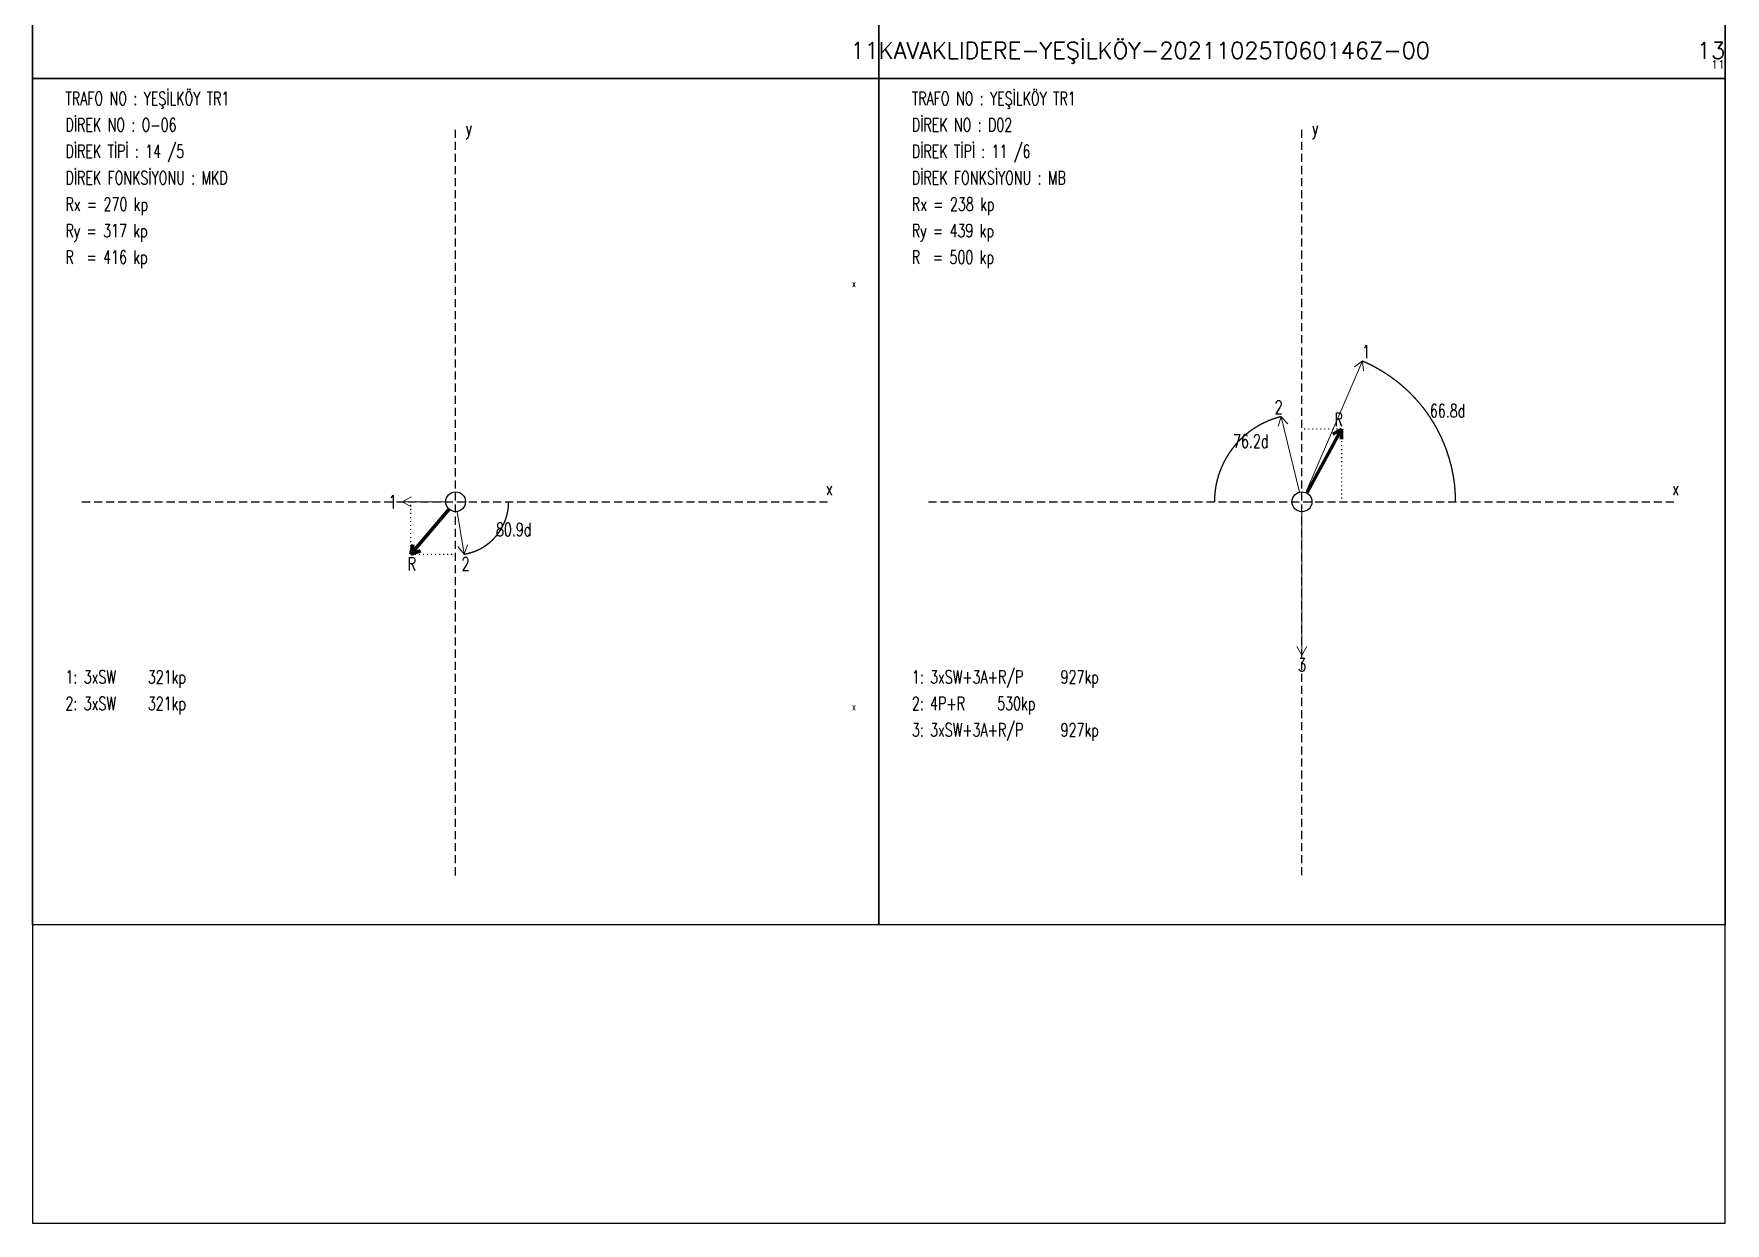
# Model space of a CAD drawing. Header units: millimetres. Extents: x 140 to 2450, y -142 to 155.
# Drawn here: x 2240 to 2449.8, y -142.5 to 5.1 of the extents above; entities that cross this region are included whole.
import ezdxf
from ezdxf.enums import TextEntityAlignment as Align

# ---------------------------------------------------------------- set-up
doc = ezdxf.new("R2010")
doc.units = ezdxf.units.MM
doc.linetypes.add('ACAD_ISO07W100', pattern=[0.2, 0, -0.2])
doc.linetypes.add('DASHDOT', pattern=[0.75, 0.5, -0.25])
doc.styles.get("Standard").update_dxf_attribs({"font": 'RomanS'})

# ---------------------------------------------------------------- blocks, each defined once
blk = doc.blocks.new('SFSF')
at = {"linetype": 'DASHDOT', "ltscale": 2}
for p, q in [((2362.03, 376.09), (2362.03, 468.78)), ((2315.68, 422.43), (2408.38, 422.43))]:
    blk.add_line(p, q, dxfattribs=at)
at = {"lineweight": 15}
for p, q in [((2362.51, 423.57), (2369.52, 439.92)), ((2369.52, 439.92), (2368.53, 439.18)), ((2369.52, 439.92), (2369.66, 438.69)), ((2359.43, 432.98), (2359.09, 431.8)), ((2361.73, 423.63), (2359.43, 432.98)), ((2359.43, 432.98), (2360.28, 432.1)), ((2362.03, 421.2), (2362.03, 403.42)), ((2362.03, 403.42), (2361.41, 404.48)), ((2362.03, 403.42), (2362.64, 404.48))]:
    blk.add_line(p, q, dxfattribs=at)
at = {"linetype": 'ACAD_ISO07W100', "ltscale": 2}
for q in [(2362.03, 431.45), (2366.92, 422.43)]:
    blk.add_line((2366.92, 431.45), q, dxfattribs=at)
at = {"lineweight": 70}
for p, q in [((2362.62, 423.52), (2366.92, 431.45)), ((2366.92, 431.45), (2365.87, 430.81)), ((2366.92, 431.45), (2366.95, 430.22))]:
    blk.add_line(p, q, dxfattribs=at)
at = {"flags": 128}
blk.add_lwpolyline([(2309.53, 369.93), (2309.53, 474.93), (2414.53, 474.93), (2414.53, 369.93), (2309.53, 369.93)], close=True, dxfattribs=at)
at = {"color": 1, "flags": 128}
for points in [[(2369.52, 439.92), (2369.52, 439.92), (2369.55, 439.9), (2369.58, 439.89), (2369.61, 439.88), (2369.64, 439.86), (2369.67, 439.85), (2369.7, 439.84), (2369.73, 439.82), (2369.76, 439.81), (2369.79, 439.8), (2369.82, 439.78), (2369.85, 439.77), (2369.88, 439.75), (2369.91, 439.74), (2369.94, 439.73), (2369.97, 439.71), (2370, 439.7), (2370.03, 439.69), (2370.06, 439.67), (2370.09, 439.66), (2370.12, 439.64), (2370.15, 439.63), (2370.18, 439.62), (2370.21, 439.6), (2370.24, 439.59), (2370.27, 439.57), (2370.3, 439.56), (2370.33, 439.54), (2370.36, 439.53), (2370.39, 439.51), (2370.42, 439.5), (2370.45, 439.49), (2370.48, 439.47), (2370.51, 439.46), (2370.54, 439.44), (2370.57, 439.43), (2370.6, 439.41), (2370.63, 439.4), (2370.66, 439.38), (2370.69, 439.37), (2370.72, 439.35), (2370.75, 439.34), (2370.78, 439.32), (2370.81, 439.31), (2370.84, 439.29), (2370.86, 439.27), (2370.89, 439.26), (2370.92, 439.24), (2370.95, 439.23), (2370.98, 439.21), (2371.01, 439.2), (2371.04, 439.18), (2371.07, 439.17), (2371.1, 439.15), (2371.13, 439.13), (2371.16, 439.12), (2371.19, 439.1), (2371.22, 439.09), (2371.24, 439.07), (2371.27, 439.05), (2371.3, 439.04), (2371.33, 439.02), (2371.36, 439), (2371.39, 438.99), (2371.42, 438.97), (2371.45, 438.96), (2371.48, 438.94), (2371.5, 438.92), (2371.53, 438.91), (2371.56, 438.89), (2371.59, 438.87), (2371.62, 438.86), (2371.65, 438.84), (2371.68, 438.82), (2371.71, 438.81), (2371.73, 438.79), (2371.76, 438.77), (2371.79, 438.75), (2371.82, 438.74), (2371.85, 438.72), (2371.88, 438.7), (2371.9, 438.69), (2371.93, 438.67), (2371.96, 438.65), (2371.99, 438.63), (2372.02, 438.62), (2372.05, 438.6), (2372.07, 438.58), (2372.1, 438.56), (2372.13, 438.55), (2372.16, 438.53), (2372.19, 438.51), (2372.21, 438.49), (2372.24, 438.48), (2372.27, 438.46), (2372.3, 438.44), (2372.33, 438.42), (2372.35, 438.4), (2372.38, 438.39), (2372.41, 438.37), (2372.44, 438.35), (2372.47, 438.33), (2372.49, 438.31), (2372.52, 438.3), (2372.55, 438.28), (2372.58, 438.26), (2372.6, 438.24), (2372.63, 438.22), (2372.66, 438.2), (2372.69, 438.18), (2372.71, 438.17), (2372.74, 438.15), (2372.77, 438.13), (2372.8, 438.11), (2372.82, 438.09), (2372.85, 438.07), (2372.88, 438.05), (2372.91, 438.03), (2372.93, 438.02), (2372.96, 438), (2372.99, 437.98), (2373.01, 437.96), (2373.04, 437.94), (2373.07, 437.92), (2373.1, 437.9), (2373.12, 437.88), (2373.15, 437.86), (2373.18, 437.84), (2373.2, 437.82), (2373.23, 437.8), (2373.26, 437.78), (2373.28, 437.76), (2373.31, 437.74), (2373.34, 437.72), (2373.36, 437.7), (2373.39, 437.68), (2373.42, 437.66), (2373.44, 437.65), (2373.47, 437.63), (2373.5, 437.61), (2373.52, 437.59), (2373.55, 437.56), (2373.58, 437.54), (2373.6, 437.52), (2373.63, 437.5), (2373.65, 437.48), (2373.68, 437.46), (2373.71, 437.44), (2373.73, 437.42), (2373.76, 437.4), (2373.79, 437.38), (2373.81, 437.36), (2373.84, 437.34), (2373.86, 437.32), (2373.89, 437.3), (2373.92, 437.28), (2373.94, 437.26), (2373.97, 437.24), (2373.99, 437.22), (2374.02, 437.2), (2374.04, 437.17), (2374.07, 437.15), (2374.1, 437.13), (2374.12, 437.11), (2374.15, 437.09), (2374.17, 437.07), (2374.2, 437.05), (2374.22, 437.03), (2374.25, 437.01), (2374.27, 436.98), (2374.3, 436.96), (2374.33, 436.94), (2374.35, 436.92), (2374.38, 436.9), (2374.4, 436.88), (2374.43, 436.86), (2374.45, 436.83), (2374.48, 436.81), (2374.5, 436.79), (2374.53, 436.77), (2374.55, 436.75), (2374.58, 436.72), (2374.6, 436.7), (2374.63, 436.68), (2374.65, 436.66), (2374.68, 436.64), (2374.7, 436.61), (2374.73, 436.59), (2374.75, 436.57), (2374.77, 436.55), (2374.8, 436.53), (2374.82, 436.5), (2374.85, 436.48), (2374.87, 436.46), (2374.9, 436.44), (2374.92, 436.41), (2374.95, 436.39), (2374.97, 436.37), (2375, 436.35), (2375.02, 436.32), (2375.04, 436.3), (2375.07, 436.28), (2375.09, 436.26), (2375.12, 436.23), (2375.14, 436.21), (2375.16, 436.19), (2375.19, 436.16), (2375.21, 436.14), (2375.24, 436.12), (2375.26, 436.09), (2375.28, 436.07), (2375.31, 436.05), (2375.33, 436.03), (2375.35, 436), (2375.38, 435.98), (2375.4, 435.96), (2375.43, 435.93), (2375.45, 435.91), (2375.47, 435.89), (2375.5, 435.86), (2375.52, 435.84), (2375.54, 435.81), (2375.57, 435.79), (2375.59, 435.77), (2375.61, 435.74), (2375.64, 435.72), (2375.66, 435.7), (2375.68, 435.67), (2375.71, 435.65), (2375.73, 435.62), (2375.75, 435.6), (2375.77, 435.58), (2375.8, 435.55), (2375.82, 435.53), (2375.84, 435.5), (2375.87, 435.48), (2375.89, 435.46), (2375.91, 435.43), (2375.93, 435.41), (2375.96, 435.38), (2375.98, 435.36), (2376, 435.33), (2376.02, 435.31), (2376.05, 435.29), (2376.07, 435.26), (2376.09, 435.24), (2376.11, 435.21), (2376.14, 435.19), (2376.16, 435.16), (2376.18, 435.14), (2376.2, 435.11), (2376.22, 435.09), (2376.25, 435.06), (2376.27, 435.04), (2376.29, 435.01), (2376.31, 434.99), (2376.33, 434.96), (2376.36, 434.94), (2376.38, 434.91), (2376.4, 434.89), (2376.42, 434.86), (2376.44, 434.84), (2376.46, 434.81), (2376.49, 434.79), (2376.51, 434.76), (2376.53, 434.74), (2376.55, 434.71), (2376.57, 434.69), (2376.59, 434.66), (2376.62, 434.64), (2376.64, 434.61), (2376.66, 434.59), (2376.68, 434.56), (2376.7, 434.53), (2376.72, 434.51), (2376.74, 434.48), (2376.76, 434.46), (2376.78, 434.43), (2376.8, 434.41), (2376.83, 434.38), (2376.85, 434.35), (2376.87, 434.33), (2376.89, 434.3), (2376.91, 434.28), (2376.93, 434.25), (2376.95, 434.22), (2376.97, 434.2), (2376.99, 434.17), (2377.01, 434.15), (2377.03, 434.12), (2377.05, 434.09), (2377.07, 434.07), (2377.09, 434.04), (2377.11, 434.02), (2377.13, 433.99), (2377.15, 433.96), (2377.17, 433.94), (2377.19, 433.91), (2377.21, 433.88), (2377.23, 433.86), (2377.25, 433.83), (2377.27, 433.8), (2377.29, 433.78), (2377.31, 433.75), (2377.33, 433.72), (2377.35, 433.7), (2377.37, 433.67), (2377.39, 433.64), (2377.41, 433.62), (2377.43, 433.59), (2377.45, 433.56), (2377.47, 433.54), (2377.49, 433.51), (2377.51, 433.48), (2377.53, 433.45), (2377.55, 433.43), (2377.57, 433.4), (2377.58, 433.37), (2377.6, 433.35), (2377.62, 433.32), (2377.64, 433.29), (2377.66, 433.26), (2377.68, 433.24), (2377.7, 433.21), (2377.72, 433.18), (2377.74, 433.16), (2377.75, 433.13), (2377.77, 433.1), (2377.79, 433.07), (2377.81, 433.05), (2377.83, 433.02), (2377.85, 432.99), (2377.87, 432.96), (2377.88, 432.93), (2377.9, 432.91), (2377.92, 432.88), (2377.94, 432.85), (2377.96, 432.82), (2377.98, 432.8), (2377.99, 432.77), (2378.01, 432.74), (2378.03, 432.71), (2378.05, 432.68), (2378.07, 432.66), (2378.08, 432.63), (2378.1, 432.6), (2378.12, 432.57), (2378.14, 432.54), (2378.15, 432.52), (2378.17, 432.49), (2378.19, 432.46), (2378.21, 432.43), (2378.22, 432.4), (2378.24, 432.38), (2378.26, 432.35), (2378.28, 432.32), (2378.29, 432.29), (2378.31, 432.26), (2378.33, 432.23), (2378.34, 432.2), (2378.36, 432.18), (2378.38, 432.15), (2378.4, 432.12), (2378.41, 432.09), (2378.43, 432.06), (2378.45, 432.03), (2378.46, 432), (2378.48, 431.98), (2378.5, 431.95), (2378.51, 431.92), (2378.53, 431.89), (2378.55, 431.86), (2378.56, 431.83), (2378.58, 431.8), (2378.59, 431.77), (2378.61, 431.75), (2378.63, 431.72), (2378.64, 431.69), (2378.66, 431.66), (2378.68, 431.63), (2378.69, 431.6), (2378.71, 431.57), (2378.72, 431.54), (2378.74, 431.51), (2378.75, 431.48), (2378.77, 431.45), (2378.79, 431.43), (2378.8, 431.4), (2378.82, 431.37), (2378.83, 431.34), (2378.85, 431.31), (2378.86, 431.28), (2378.88, 431.25), (2378.89, 431.22), (2378.91, 431.19), (2378.93, 431.16), (2378.94, 431.13), (2378.96, 431.1), (2378.97, 431.07), (2378.99, 431.04), (2379, 431.01), (2379.02, 430.98), (2379.03, 430.95), (2379.05, 430.92), (2379.06, 430.89), (2379.08, 430.86), (2379.09, 430.84), (2379.1, 430.81), (2379.12, 430.78), (2379.13, 430.75), (2379.15, 430.72), (2379.16, 430.69), (2379.18, 430.66), (2379.19, 430.63), (2379.21, 430.6), (2379.22, 430.57), (2379.23, 430.54), (2379.25, 430.51), (2379.26, 430.48), (2379.28, 430.45), (2379.29, 430.42), (2379.3, 430.39), (2379.32, 430.36), (2379.33, 430.33), (2379.35, 430.3), (2379.36, 430.26), (2379.37, 430.23), (2379.39, 430.2), (2379.4, 430.17), (2379.41, 430.14), (2379.43, 430.11), (2379.44, 430.08), (2379.45, 430.05), (2379.47, 430.02), (2379.48, 429.99), (2379.49, 429.96), (2379.51, 429.93), (2379.52, 429.9), (2379.53, 429.87), (2379.55, 429.84), (2379.56, 429.81), (2379.57, 429.78), (2379.58, 429.75), (2379.6, 429.72), (2379.61, 429.69), (2379.62, 429.66), (2379.63, 429.62), (2379.65, 429.59), (2379.66, 429.56), (2379.67, 429.53), (2379.68, 429.5), (2379.7, 429.47), (2379.71, 429.44), (2379.72, 429.41), (2379.73, 429.38), (2379.75, 429.35), (2379.76, 429.32), (2379.77, 429.29), (2379.78, 429.25), (2379.79, 429.22), (2379.8, 429.19), (2379.82, 429.16), (2379.83, 429.13), (2379.84, 429.1), (2379.85, 429.07), (2379.86, 429.04), (2379.87, 429.01), (2379.89, 428.97), (2379.9, 428.94), (2379.91, 428.91), (2379.92, 428.88), (2379.93, 428.85), (2379.94, 428.82), (2379.95, 428.79), (2379.96, 428.76), (2379.98, 428.72), (2379.99, 428.69), (2380, 428.66), (2380.01, 428.63), (2380.02, 428.6), (2380.03, 428.57), (2380.04, 428.54), (2380.05, 428.5), (2380.06, 428.47), (2380.07, 428.44), (2380.08, 428.41), (2380.09, 428.38), (2380.1, 428.35), (2380.11, 428.32), (2380.12, 428.28), (2380.13, 428.25), (2380.14, 428.22), (2380.15, 428.19), (2380.16, 428.16), (2380.17, 428.13), (2380.18, 428.09), (2380.19, 428.06), (2380.2, 428.03), (2380.21, 428), (2380.22, 427.97), (2380.23, 427.94), (2380.24, 427.9), (2380.25, 427.87), (2380.26, 427.84), (2380.27, 427.81), (2380.28, 427.78), (2380.29, 427.74), (2380.3, 427.71), (2380.31, 427.68), (2380.32, 427.65), (2380.33, 427.62), (2380.34, 427.59), (2380.34, 427.55), (2380.35, 427.52), (2380.36, 427.49), (2380.37, 427.46), (2380.38, 427.43), (2380.39, 427.39), (2380.4, 427.36), (2380.41, 427.33), (2380.41, 427.3), (2380.42, 427.27), (2380.43, 427.23), (2380.44, 427.2), (2380.45, 427.17), (2380.46, 427.14), (2380.46, 427.1), (2380.47, 427.07), (2380.48, 427.04), (2380.49, 427.01), (2380.5, 426.98), (2380.5, 426.94), (2380.51, 426.91), (2380.52, 426.88), (2380.53, 426.85), (2380.53, 426.81), (2380.54, 426.78), (2380.55, 426.75), (2380.56, 426.72), (2380.56, 426.69), (2380.57, 426.65), (2380.58, 426.62), (2380.59, 426.59), (2380.59, 426.56), (2380.6, 426.52), (2380.61, 426.49), (2380.62, 426.46), (2380.62, 426.43), (2380.63, 426.39), (2380.64, 426.36), (2380.64, 426.33), (2380.65, 426.3), (2380.66, 426.26), (2380.66, 426.23), (2380.67, 426.2), (2380.68, 426.17), (2380.68, 426.13), (2380.69, 426.1), (2380.7, 426.07), (2380.7, 426.04), (2380.71, 426), (2380.71, 425.97), (2380.72, 425.94), (2380.73, 425.91), (2380.73, 425.87), (2380.74, 425.84), (2380.74, 425.81), (2380.75, 425.77), (2380.76, 425.74), (2380.76, 425.71), (2380.77, 425.68), (2380.77, 425.64), (2380.78, 425.61), (2380.78, 425.58), (2380.79, 425.55), (2380.8, 425.51), (2380.8, 425.48), (2380.81, 425.45), (2380.81, 425.41), (2380.82, 425.38), (2380.82, 425.35), (2380.83, 425.32), (2380.83, 425.28), (2380.84, 425.25), (2380.84, 425.22), (2380.85, 425.18), (2380.85, 425.15), (2380.86, 425.12), (2380.86, 425.09), (2380.86, 425.05), (2380.87, 425.02), (2380.87, 424.99), (2380.88, 424.95), (2380.88, 424.92), (2380.89, 424.89), (2380.89, 424.86), (2380.9, 424.82), (2380.9, 424.79), (2380.9, 424.76), (2380.91, 424.72), (2380.91, 424.69), (2380.92, 424.66), (2380.92, 424.63), (2380.92, 424.59), (2380.93, 424.56), (2380.93, 424.53), (2380.93, 424.49), (2380.94, 424.46), (2380.94, 424.43), (2380.94, 424.39), (2380.95, 424.36), (2380.95, 424.33), (2380.95, 424.3), (2380.96, 424.26), (2380.96, 424.23), (2380.96, 424.2), (2380.97, 424.16), (2380.97, 424.13), (2380.97, 424.1), (2380.98, 424.06), (2380.98, 424.03), (2380.98, 424), (2380.98, 423.96), (2380.99, 423.93), (2380.99, 423.9), (2380.99, 423.87), (2380.99, 423.83), (2381, 423.8), (2381, 423.77), (2381, 423.73), (2381, 423.7), (2381.01, 423.67), (2381.01, 423.63), (2381.01, 423.6), (2381.01, 423.57), (2381.01, 423.53), (2381.02, 423.5), (2381.02, 423.47), (2381.02, 423.43), (2381.02, 423.4), (2381.02, 423.37), (2381.02, 423.34), (2381.03, 423.3), (2381.03, 423.27), (2381.03, 423.24), (2381.03, 423.2), (2381.03, 423.17), (2381.03, 423.14), (2381.03, 423.1), (2381.04, 423.07), (2381.04, 423.04), (2381.04, 423), (2381.04, 422.97), (2381.04, 422.94), (2381.04, 422.9), (2381.04, 422.87), (2381.04, 422.84), (2381.04, 422.8), (2381.04, 422.77), (2381.04, 422.74), (2381.04, 422.71), (2381.04, 422.67), (2381.04, 422.64), (2381.05, 422.61), (2381.05, 422.57), (2381.05, 422.54), (2381.05, 422.51), (2381.05, 422.47), (2381.05, 422.44), (2381.05, 422.43)], [(2359.43, 432.98), (2359.43, 432.98), (2359.41, 432.98), (2359.39, 432.97), (2359.37, 432.97), (2359.36, 432.96), (2359.34, 432.96), (2359.32, 432.96), (2359.3, 432.95), (2359.28, 432.95), (2359.26, 432.94), (2359.25, 432.94), (2359.23, 432.93), (2359.21, 432.93), (2359.19, 432.92), (2359.17, 432.92), (2359.15, 432.91), (2359.14, 432.91), (2359.12, 432.9), (2359.1, 432.9), (2359.08, 432.89), (2359.06, 432.89), (2359.05, 432.88), (2359.03, 432.88), (2359.01, 432.87), (2358.99, 432.87), (2358.97, 432.86), (2358.95, 432.85), (2358.94, 432.85), (2358.92, 432.84), (2358.9, 432.84), (2358.88, 432.83), (2358.86, 432.83), (2358.85, 432.82), (2358.83, 432.82), (2358.81, 432.81), (2358.79, 432.8), (2358.77, 432.8), (2358.75, 432.79), (2358.74, 432.79), (2358.72, 432.78), (2358.7, 432.78), (2358.68, 432.77), (2358.66, 432.76), (2358.65, 432.76), (2358.63, 432.75), (2358.61, 432.75), (2358.59, 432.74), (2358.57, 432.73), (2358.56, 432.73), (2358.54, 432.72), (2358.52, 432.72), (2358.5, 432.71), (2358.48, 432.7), (2358.47, 432.7), (2358.45, 432.69), (2358.43, 432.69), (2358.41, 432.68), (2358.4, 432.67), (2358.38, 432.67), (2358.36, 432.66), (2358.34, 432.65), (2358.32, 432.65), (2358.31, 432.64), (2358.29, 432.63), (2358.27, 432.63), (2358.25, 432.62), (2358.23, 432.61), (2358.22, 432.61), (2358.2, 432.6), (2358.18, 432.59), (2358.16, 432.59), (2358.15, 432.58), (2358.13, 432.57), (2358.11, 432.57), (2358.09, 432.56), (2358.08, 432.55), (2358.06, 432.55), (2358.04, 432.54), (2358.02, 432.53), (2358, 432.53), (2357.99, 432.52), (2357.97, 432.51), (2357.95, 432.5), (2357.93, 432.5), (2357.92, 432.49), (2357.9, 432.48), (2357.88, 432.48), (2357.86, 432.47), (2357.85, 432.46), (2357.83, 432.45), (2357.81, 432.45), (2357.79, 432.44), (2357.78, 432.43), (2357.76, 432.42), (2357.74, 432.42), (2357.72, 432.41), (2357.71, 432.4), (2357.69, 432.39), (2357.67, 432.39), (2357.66, 432.38), (2357.64, 432.37), (2357.62, 432.36), (2357.6, 432.36), (2357.59, 432.35), (2357.57, 432.34), (2357.55, 432.33), (2357.53, 432.33), (2357.52, 432.32), (2357.5, 432.31), (2357.48, 432.3), (2357.47, 432.29), (2357.45, 432.29), (2357.43, 432.28), (2357.41, 432.27), (2357.4, 432.26), (2357.38, 432.25), (2357.36, 432.25), (2357.34, 432.24), (2357.33, 432.23), (2357.31, 432.22), (2357.29, 432.21), (2357.28, 432.2), (2357.26, 432.2), (2357.24, 432.19), (2357.23, 432.18), (2357.21, 432.17), (2357.19, 432.16), (2357.17, 432.15), (2357.16, 432.15), (2357.14, 432.14), (2357.12, 432.13), (2357.11, 432.12), (2357.09, 432.11), (2357.07, 432.1), (2357.06, 432.09), (2357.04, 432.08), (2357.02, 432.08), (2357.01, 432.07), (2356.99, 432.06), (2356.97, 432.05), (2356.96, 432.04), (2356.94, 432.03), (2356.92, 432.02), (2356.91, 432.01), (2356.89, 432.01), (2356.87, 432), (2356.86, 431.99), (2356.84, 431.98), (2356.82, 431.97), (2356.81, 431.96), (2356.79, 431.95), (2356.77, 431.94), (2356.76, 431.93), (2356.74, 431.92), (2356.72, 431.91), (2356.71, 431.9), (2356.69, 431.9), (2356.67, 431.89), (2356.66, 431.88), (2356.64, 431.87), (2356.62, 431.86), (2356.61, 431.85), (2356.59, 431.84), (2356.57, 431.83), (2356.56, 431.82), (2356.54, 431.81), (2356.52, 431.8), (2356.51, 431.79), (2356.49, 431.78), (2356.48, 431.77), (2356.46, 431.76), (2356.44, 431.75), (2356.43, 431.74), (2356.41, 431.73), (2356.39, 431.72), (2356.38, 431.71), (2356.36, 431.7), (2356.35, 431.69), (2356.33, 431.68), (2356.31, 431.67), (2356.3, 431.66), (2356.28, 431.65), (2356.27, 431.64), (2356.25, 431.63), (2356.23, 431.62), (2356.22, 431.61), (2356.2, 431.6), (2356.19, 431.59), (2356.17, 431.58), (2356.15, 431.57), (2356.14, 431.56), (2356.12, 431.55), (2356.11, 431.54), (2356.09, 431.53), (2356.07, 431.52), (2356.06, 431.51), (2356.04, 431.5), (2356.03, 431.49), (2356.01, 431.48), (2355.99, 431.47), (2355.98, 431.46), (2355.96, 431.45), (2355.95, 431.44), (2355.93, 431.43), (2355.92, 431.42), (2355.9, 431.4), (2355.88, 431.39), (2355.87, 431.38), (2355.85, 431.37), (2355.84, 431.36), (2355.82, 431.35), (2355.81, 431.34), (2355.79, 431.33), (2355.78, 431.32), (2355.76, 431.31), (2355.74, 431.3), (2355.73, 431.29), (2355.71, 431.27), (2355.7, 431.26), (2355.68, 431.25), (2355.67, 431.24), (2355.65, 431.23), (2355.64, 431.22), (2355.62, 431.21), (2355.61, 431.2), (2355.59, 431.19), (2355.58, 431.17), (2355.56, 431.16), (2355.55, 431.15), (2355.53, 431.14), (2355.52, 431.13), (2355.5, 431.12), (2355.48, 431.11), (2355.47, 431.09), (2355.45, 431.08), (2355.44, 431.07), (2355.42, 431.06), (2355.41, 431.05), (2355.39, 431.04), (2355.38, 431.03), (2355.36, 431.01), (2355.35, 431), (2355.33, 430.99), (2355.32, 430.98), (2355.3, 430.97), (2355.29, 430.96), (2355.27, 430.94), (2355.26, 430.93), (2355.25, 430.92), (2355.23, 430.91), (2355.22, 430.9), (2355.2, 430.88), (2355.19, 430.87), (2355.17, 430.86), (2355.16, 430.85), (2355.14, 430.84), (2355.13, 430.82), (2355.11, 430.81), (2355.1, 430.8), (2355.08, 430.79), (2355.07, 430.78), (2355.05, 430.76), (2355.04, 430.75), (2355.03, 430.74), (2355.01, 430.73), (2355, 430.72), (2354.98, 430.7), (2354.97, 430.69), (2354.95, 430.68), (2354.94, 430.67), (2354.92, 430.65), (2354.91, 430.64), (2354.9, 430.63), (2354.88, 430.62), (2354.87, 430.6), (2354.85, 430.59), (2354.84, 430.58), (2354.82, 430.57), (2354.81, 430.55), (2354.8, 430.54), (2354.78, 430.53), (2354.77, 430.52), (2354.75, 430.5), (2354.74, 430.49), (2354.73, 430.48), (2354.71, 430.46), (2354.7, 430.45), (2354.68, 430.44), (2354.67, 430.43), (2354.66, 430.41), (2354.64, 430.4), (2354.63, 430.39), (2354.61, 430.37), (2354.6, 430.36), (2354.59, 430.35), (2354.57, 430.34), (2354.56, 430.32), (2354.55, 430.31), (2354.53, 430.3), (2354.52, 430.28), (2354.5, 430.27), (2354.49, 430.26), (2354.48, 430.24), (2354.46, 430.23), (2354.45, 430.22), (2354.44, 430.2), (2354.42, 430.19), (2354.41, 430.18), (2354.4, 430.16), (2354.38, 430.15), (2354.37, 430.14), (2354.36, 430.12), (2354.34, 430.11), (2354.33, 430.1), (2354.31, 430.08), (2354.3, 430.07), (2354.29, 430.06), (2354.27, 430.04), (2354.26, 430.03), (2354.25, 430.02), (2354.24, 430), (2354.22, 429.99), (2354.21, 429.98), (2354.2, 429.96), (2354.18, 429.95), (2354.17, 429.93), (2354.16, 429.92), (2354.14, 429.91), (2354.13, 429.89), (2354.12, 429.88), (2354.1, 429.87), (2354.09, 429.85), (2354.08, 429.84), (2354.07, 429.82), (2354.05, 429.81), (2354.04, 429.8), (2354.03, 429.78), (2354.01, 429.77), (2354, 429.75), (2353.99, 429.74), (2353.98, 429.73), (2353.96, 429.71), (2353.95, 429.7), (2353.94, 429.68), (2353.93, 429.67), (2353.91, 429.66), (2353.9, 429.64), (2353.89, 429.63), (2353.87, 429.61), (2353.86, 429.6), (2353.85, 429.58), (2353.84, 429.57), (2353.82, 429.56), (2353.81, 429.54), (2353.8, 429.53), (2353.79, 429.51), (2353.78, 429.5), (2353.76, 429.48), (2353.75, 429.47), (2353.74, 429.46), (2353.73, 429.44), (2353.71, 429.43), (2353.7, 429.41), (2353.69, 429.4), (2353.68, 429.38), (2353.67, 429.37), (2353.65, 429.35), (2353.64, 429.34), (2353.63, 429.32), (2353.62, 429.31), (2353.61, 429.29), (2353.59, 429.28), (2353.58, 429.27), (2353.57, 429.25), (2353.56, 429.24), (2353.55, 429.22), (2353.53, 429.21), (2353.52, 429.19), (2353.51, 429.18), (2353.5, 429.16), (2353.49, 429.15), (2353.48, 429.13), (2353.46, 429.12), (2353.45, 429.1), (2353.44, 429.09), (2353.43, 429.07), (2353.42, 429.06), (2353.41, 429.04), (2353.39, 429.03), (2353.38, 429.01), (2353.37, 429), (2353.36, 428.98), (2353.35, 428.97), (2353.34, 428.95), (2353.33, 428.94), (2353.31, 428.92), (2353.3, 428.91), (2353.29, 428.89), (2353.28, 428.88), (2353.27, 428.86), (2353.26, 428.84), (2353.25, 428.83), (2353.24, 428.81), (2353.22, 428.8), (2353.21, 428.78), (2353.2, 428.77), (2353.19, 428.75), (2353.18, 428.74), (2353.17, 428.72), (2353.16, 428.71), (2353.15, 428.69), (2353.14, 428.68), (2353.13, 428.66), (2353.11, 428.64), (2353.1, 428.63), (2353.09, 428.61), (2353.08, 428.6), (2353.07, 428.58), (2353.06, 428.57), (2353.05, 428.55), (2353.04, 428.53), (2353.03, 428.52), (2353.02, 428.5), (2353.01, 428.49), (2353, 428.47), (2352.99, 428.46), (2352.98, 428.44), (2352.97, 428.42), (2352.96, 428.41), (2352.94, 428.39), (2352.93, 428.38), (2352.92, 428.36), (2352.91, 428.35), (2352.9, 428.33), (2352.89, 428.31), (2352.88, 428.3), (2352.87, 428.28), (2352.86, 428.27), (2352.85, 428.25), (2352.84, 428.23), (2352.83, 428.22), (2352.82, 428.2), (2352.81, 428.19), (2352.8, 428.17), (2352.79, 428.15), (2352.78, 428.14), (2352.77, 428.12), (2352.76, 428.1), (2352.75, 428.09), (2352.74, 428.07), (2352.73, 428.06), (2352.72, 428.04), (2352.71, 428.02), (2352.7, 428.01), (2352.69, 427.99), (2352.68, 427.97), (2352.67, 427.96), (2352.66, 427.94), (2352.65, 427.93), (2352.65, 427.91), (2352.64, 427.89), (2352.63, 427.88), (2352.62, 427.86), (2352.61, 427.84), (2352.6, 427.83), (2352.59, 427.81), (2352.58, 427.79), (2352.57, 427.78), (2352.56, 427.76), (2352.55, 427.74), (2352.54, 427.73), (2352.53, 427.71), (2352.52, 427.69), (2352.51, 427.68), (2352.51, 427.66), (2352.5, 427.64), (2352.49, 427.63), (2352.48, 427.61), (2352.47, 427.59), (2352.46, 427.58), (2352.45, 427.56), (2352.44, 427.54), (2352.43, 427.53), (2352.42, 427.51), (2352.42, 427.49), (2352.41, 427.48), (2352.4, 427.46), (2352.39, 427.44), (2352.38, 427.43), (2352.37, 427.41), (2352.36, 427.39), (2352.35, 427.38), (2352.35, 427.36), (2352.34, 427.34), (2352.33, 427.33), (2352.32, 427.31), (2352.31, 427.29), (2352.3, 427.28), (2352.29, 427.26), (2352.29, 427.24), (2352.28, 427.22), (2352.27, 427.21), (2352.26, 427.19), (2352.25, 427.17), (2352.24, 427.16), (2352.24, 427.14), (2352.23, 427.12), (2352.22, 427.1), (2352.21, 427.09), (2352.2, 427.07), (2352.2, 427.05), (2352.19, 427.04), (2352.18, 427.02), (2352.17, 427), (2352.16, 426.98), (2352.16, 426.97), (2352.15, 426.95), (2352.14, 426.93), (2352.13, 426.92), (2352.12, 426.9), (2352.12, 426.88), (2352.11, 426.86), (2352.1, 426.85), (2352.09, 426.83), (2352.09, 426.81), (2352.08, 426.79), (2352.07, 426.78), (2352.06, 426.76), (2352.06, 426.74), (2352.05, 426.72), (2352.04, 426.71), (2352.03, 426.69), (2352.03, 426.67), (2352.02, 426.65), (2352.01, 426.64), (2352, 426.62), (2352, 426.6), (2351.99, 426.58), (2351.98, 426.57), (2351.97, 426.55), (2351.97, 426.53), (2351.96, 426.51), (2351.95, 426.5), (2351.95, 426.48), (2351.94, 426.46), (2351.93, 426.44), (2351.93, 426.43), (2351.92, 426.41), (2351.91, 426.39), (2351.9, 426.37), (2351.9, 426.36), (2351.89, 426.34), (2351.88, 426.32), (2351.88, 426.3), (2351.87, 426.29), (2351.86, 426.27), (2351.86, 426.25), (2351.85, 426.23), (2351.84, 426.21), (2351.84, 426.2), (2351.83, 426.18), (2351.82, 426.16), (2351.82, 426.14), (2351.81, 426.13), (2351.8, 426.11), (2351.8, 426.09), (2351.79, 426.07), (2351.79, 426.05), (2351.78, 426.04), (2351.77, 426.02), (2351.77, 426), (2351.76, 425.98), (2351.75, 425.96), (2351.75, 425.95), (2351.74, 425.93), (2351.74, 425.91), (2351.73, 425.89), (2351.72, 425.87), (2351.72, 425.86), (2351.71, 425.84), (2351.71, 425.82), (2351.7, 425.8), (2351.69, 425.78), (2351.69, 425.77), (2351.68, 425.75), (2351.68, 425.73), (2351.67, 425.71), (2351.67, 425.69), (2351.66, 425.68), (2351.65, 425.66), (2351.65, 425.64), (2351.64, 425.62), (2351.64, 425.6), (2351.63, 425.59), (2351.63, 425.57), (2351.62, 425.55), (2351.62, 425.53), (2351.61, 425.51), (2351.61, 425.49), (2351.6, 425.48), (2351.59, 425.46), (2351.59, 425.44), (2351.58, 425.42), (2351.58, 425.4), (2351.57, 425.39), (2351.57, 425.37), (2351.56, 425.35), (2351.56, 425.33), (2351.55, 425.31), (2351.55, 425.29), (2351.54, 425.28), (2351.54, 425.26), (2351.53, 425.24), (2351.53, 425.22), (2351.52, 425.2), (2351.52, 425.18), (2351.51, 425.17), (2351.51, 425.15), (2351.5, 425.13), (2351.5, 425.11), (2351.5, 425.09), (2351.49, 425.07), (2351.49, 425.06), (2351.48, 425.04), (2351.48, 425.02), (2351.47, 425), (2351.47, 424.98), (2351.46, 424.96), (2351.46, 424.94), (2351.45, 424.93), (2351.45, 424.91), (2351.45, 424.89), (2351.44, 424.87), (2351.44, 424.85), (2351.43, 424.83), (2351.43, 424.82), (2351.43, 424.8), (2351.42, 424.78), (2351.42, 424.76), (2351.41, 424.74), (2351.41, 424.72), (2351.41, 424.7), (2351.4, 424.69), (2351.4, 424.67), (2351.39, 424.65), (2351.39, 424.63), (2351.39, 424.61), (2351.38, 424.59), (2351.38, 424.57), (2351.37, 424.56), (2351.37, 424.54), (2351.37, 424.52), (2351.36, 424.5), (2351.36, 424.48), (2351.36, 424.46), (2351.35, 424.44), (2351.35, 424.43), (2351.35, 424.41), (2351.34, 424.39), (2351.34, 424.37), (2351.34, 424.35), (2351.33, 424.33), (2351.33, 424.31), (2351.33, 424.29), (2351.32, 424.28), (2351.32, 424.26), (2351.32, 424.24), (2351.31, 424.22), (2351.31, 424.2), (2351.31, 424.18), (2351.3, 424.16), (2351.3, 424.15), (2351.3, 424.13), (2351.29, 424.11), (2351.29, 424.09), (2351.29, 424.07), (2351.29, 424.05), (2351.28, 424.03), (2351.28, 424.01), (2351.28, 424), (2351.28, 423.98), (2351.27, 423.96), (2351.27, 423.94), (2351.27, 423.92), (2351.26, 423.9), (2351.26, 423.88), (2351.26, 423.86), (2351.26, 423.84), (2351.25, 423.83), (2351.25, 423.81), (2351.25, 423.79), (2351.25, 423.77), (2351.25, 423.75), (2351.24, 423.73), (2351.24, 423.71), (2351.24, 423.69), (2351.24, 423.68), (2351.23, 423.66), (2351.23, 423.64), (2351.23, 423.62), (2351.23, 423.6), (2351.23, 423.58), (2351.22, 423.56), (2351.22, 423.54), (2351.22, 423.52), (2351.22, 423.51), (2351.22, 423.49), (2351.21, 423.47), (2351.21, 423.45), (2351.21, 423.43), (2351.21, 423.41), (2351.21, 423.39), (2351.21, 423.37), (2351.2, 423.35), (2351.2, 423.34), (2351.2, 423.32), (2351.2, 423.3), (2351.2, 423.28), (2351.2, 423.26), (2351.2, 423.24), (2351.19, 423.22), (2351.19, 423.2), (2351.19, 423.18), (2351.19, 423.17), (2351.19, 423.15), (2351.19, 423.13), (2351.19, 423.11), (2351.19, 423.09), (2351.18, 423.07), (2351.18, 423.05), (2351.18, 423.03), (2351.18, 423.01), (2351.18, 423), (2351.18, 422.98), (2351.18, 422.96), (2351.18, 422.94), (2351.18, 422.92), (2351.18, 422.9), (2351.17, 422.88), (2351.17, 422.86), (2351.17, 422.84), (2351.17, 422.82), (2351.17, 422.81), (2351.17, 422.79), (2351.17, 422.77), (2351.17, 422.75), (2351.17, 422.73), (2351.17, 422.71), (2351.17, 422.69), (2351.17, 422.67), (2351.17, 422.65), (2351.17, 422.64), (2351.17, 422.62), (2351.17, 422.6), (2351.17, 422.58), (2351.17, 422.56), (2351.17, 422.54), (2351.17, 422.52), (2351.17, 422.5), (2351.17, 422.48), (2351.17, 422.46), (2351.17, 422.45), (2351.17, 422.43)]]:
    blk.add_lwpolyline(points, dxfattribs=at)
blk.add_circle((2362.03, 422.43), 1.23)
for s, p in [('11', (2309.53, 477.4)), ('13', (2414.53, 477.4))]:
    blk.add_text(s, height=2.051).set_placement(p, align=Align.RIGHT)
blk.add_text('KAVAKLIDERE-YEŞİLKÖY-20211025T060146Z-00', height=2.0508).set_placement((2309.53, 477.4))
at = {"width": 0.7}
for s, p in [('TRAFO NO : YEŞİLKÖY TR1', (2313.63, 472.47)), ('DİREK NO : D02', (2313.63, 469.19)), ('DİREK TİPİ : 11 /6', (2313.63, 465.91)), ('DİREK FONKSİYONU : MB', (2313.63, 462.63)), ('Rx = 238 kp', (2313.63, 459.35)), ('Ry = 439 kp', (2313.63, 456.07)), ('R  = 500 kp', (2313.63, 452.79)), ('1: 3xSW+3A+R/P    927kp', (2313.63, 400.7)), ('2: 4P+R    530kp', (2313.63, 397.42)), ('3: 3xSW+3A+R/P    927kp', (2313.63, 394.13))]:
    blk.add_text(s, height=1.6406, dxfattribs=at).set_placement(p, align=Align.MIDDLE_LEFT)
for s, p in [('y', (2363.67, 468.78)), ('x', (2408.38, 424.08))]:
    blk.add_text(s, height=1.64, dxfattribs=at).set_placement(p, align=Align.MIDDLE_CENTER)
at = {"lineweight": 15, "width": 0.7}
for s, p in [('1', (2370, 441.05)), ('2', (2359.14, 434.18)), ('3', (2362.03, 402.19))]:
    blk.add_text(s, height=1.64, dxfattribs=at).set_placement(p, align=Align.MIDDLE_CENTER)
at = {"color": 1, "width": 0.7}
for s, p in [('66.8d', (2377.9, 432.91)), ('76.2d', (2353.48, 429.14))]:
    blk.add_text(s, height=1.641, dxfattribs=at).set_placement(p)
at = {"lineweight": 70, "width": 0.7}
blk.add_text('R', height=1.64, dxfattribs=at).set_placement((2366.57, 432.63), align=Align.MIDDLE_CENTER)

msp = doc.modelspace()

# ---------------------------------------------------------------- linework, layer by layer
at = {"linetype": 'DASHDOT', "ltscale": 2}
for p, q in [((2292.301, -99.337), (2292.301, -6.641)), ((2245.953, -52.989), (2338.649, -52.989))]:
    msp.add_line(p, q, dxfattribs=at)
at = {"lineweight": 15}
for p, q in [((2285.718, -52.989), (2286.784, -52.374)), ((2291.071, -52.989), (2285.718, -52.989)), ((2285.718, -52.989), (2286.784, -53.604)), ((2292.497, -54.204), (2293.347, -59.488)), ((2293.347, -59.488), (2292.57, -58.534)), ((2293.347, -59.488), (2293.785, -58.339))]:
    msp.add_line(p, q, dxfattribs=at)
at = {"linetype": 'ACAD_ISO07W100', "ltscale": 2}
for q in [(2286.768, -52.989), (2292.301, -59.483)]:
    msp.add_line((2286.768, -59.483), q, dxfattribs=at)
at = {"lineweight": 70}
for p, q in [((2291.503, -53.925), (2286.768, -59.483)), ((2286.768, -59.483), (2286.991, -58.273)), ((2286.768, -59.483), (2287.928, -59.071))]:
    msp.add_line(p, q, dxfattribs=at)
msp.add_lwpolyline([(2239.801, 154.511), (2239.801, -142.489), (2449.801, -142.489), (2449.801, 154.511), (2239.801, 154.511)])
at = {"flags": 128}
for points in [[(2239.801, -0.489), (2239.801, 104.511), (2344.801, 104.511), (2344.801, -0.489), (2239.801, -0.489)], [(2344.801, -0.489), (2344.801, 104.511), (2449.801, 104.511), (2449.801, -0.489), (2344.801, -0.489)], [(2239.801, -105.489), (2239.801, -0.489), (2344.801, -0.489), (2344.801, -105.489), (2239.801, -105.489)]]:
    msp.add_lwpolyline(points, close=True, dxfattribs=at)
at = {"color": 1, "flags": 128}
msp.add_lwpolyline([(2293.347, -59.488), (2293.347, -59.488), (2293.358, -59.487), (2293.369, -59.485), (2293.381, -59.483), (2293.392, -59.481), (2293.403, -59.479), (2293.415, -59.477), (2293.426, -59.475), (2293.437, -59.473), (2293.449, -59.471), (2293.46, -59.469), (2293.471, -59.467), (2293.483, -59.465), (2293.494, -59.463), (2293.505, -59.461), (2293.517, -59.459), (2293.528, -59.457), (2293.539, -59.454), (2293.55, -59.452), (2293.562, -59.45), (2293.573, -59.448), (2293.584, -59.446), (2293.596, -59.443), (2293.607, -59.441), (2293.618, -59.439), (2293.629, -59.437), (2293.641, -59.434), (2293.652, -59.432), (2293.663, -59.43), (2293.674, -59.427), (2293.686, -59.425), (2293.697, -59.422), (2293.708, -59.42), (2293.719, -59.417), (2293.73, -59.415), (2293.742, -59.412), (2293.753, -59.41), (2293.764, -59.407), (2293.775, -59.405), (2293.786, -59.402), (2293.798, -59.4), (2293.809, -59.397), (2293.82, -59.394), (2293.831, -59.392), (2293.842, -59.389), (2293.854, -59.386), (2293.865, -59.384), (2293.876, -59.381), (2293.887, -59.378), (2293.898, -59.375), (2293.909, -59.372), (2293.92, -59.37), (2293.932, -59.367), (2293.943, -59.364), (2293.954, -59.361), (2293.965, -59.358), (2293.976, -59.355), (2293.987, -59.352), (2293.998, -59.349), (2294.009, -59.346), (2294.02, -59.343), (2294.032, -59.34), (2294.043, -59.337), (2294.054, -59.334), (2294.065, -59.331), (2294.076, -59.328), (2294.087, -59.325), (2294.098, -59.322), (2294.109, -59.319), (2294.12, -59.316), (2294.131, -59.312), (2294.142, -59.309), (2294.153, -59.306), (2294.164, -59.303), (2294.175, -59.3), (2294.186, -59.296), (2294.197, -59.293), (2294.208, -59.29), (2294.219, -59.286), (2294.23, -59.283), (2294.241, -59.28), (2294.252, -59.276), (2294.263, -59.273), (2294.274, -59.269), (2294.285, -59.266), (2294.296, -59.262), (2294.307, -59.259), (2294.318, -59.255), (2294.329, -59.252), (2294.34, -59.248), (2294.351, -59.245), (2294.362, -59.241), (2294.372, -59.238), (2294.383, -59.234), (2294.394, -59.23), (2294.405, -59.227), (2294.416, -59.223), (2294.427, -59.219), (2294.438, -59.216), (2294.449, -59.212), (2294.46, -59.208), (2294.47, -59.204), (2294.481, -59.2), (2294.492, -59.197), (2294.503, -59.193), (2294.514, -59.189), (2294.525, -59.185), (2294.535, -59.181), (2294.546, -59.177), (2294.557, -59.173), (2294.568, -59.169), (2294.579, -59.165), (2294.589, -59.161), (2294.6, -59.157), (2294.611, -59.153), (2294.622, -59.149), (2294.632, -59.145), (2294.643, -59.141), (2294.654, -59.137), (2294.665, -59.133), (2294.675, -59.129), (2294.686, -59.125), (2294.697, -59.121), (2294.707, -59.116), (2294.718, -59.112), (2294.729, -59.108), (2294.739, -59.104), (2294.75, -59.099), (2294.761, -59.095), (2294.771, -59.091), (2294.782, -59.087), (2294.793, -59.082), (2294.803, -59.078), (2294.814, -59.073), (2294.825, -59.069), (2294.835, -59.065), (2294.846, -59.06), (2294.856, -59.056), (2294.867, -59.051), (2294.878, -59.047), (2294.888, -59.042), (2294.899, -59.038), (2294.909, -59.033), (2294.92, -59.029), (2294.93, -59.024), (2294.941, -59.02), (2294.951, -59.015), (2294.962, -59.01), (2294.972, -59.006), (2294.983, -59.001), (2294.993, -58.996), (2295.004, -58.992), (2295.014, -58.987), (2295.025, -58.982), (2295.035, -58.977), (2295.046, -58.973), (2295.056, -58.968), (2295.067, -58.963), (2295.077, -58.958), (2295.087, -58.953), (2295.098, -58.948), (2295.108, -58.943), (2295.119, -58.939), (2295.129, -58.934), (2295.139, -58.929), (2295.15, -58.924), (2295.16, -58.919), (2295.17, -58.914), (2295.181, -58.909), (2295.191, -58.904), (2295.201, -58.899), (2295.212, -58.894), (2295.222, -58.888), (2295.232, -58.883), (2295.243, -58.878), (2295.253, -58.873), (2295.263, -58.868), (2295.273, -58.863), (2295.284, -58.858), (2295.294, -58.852), (2295.304, -58.847), (2295.314, -58.842), (2295.324, -58.837), (2295.335, -58.831), (2295.345, -58.826), (2295.355, -58.821), (2295.365, -58.815), (2295.375, -58.81), (2295.386, -58.805), (2295.396, -58.799), (2295.406, -58.794), (2295.416, -58.788), (2295.426, -58.783), (2295.436, -58.777), (2295.446, -58.772), (2295.456, -58.766), (2295.466, -58.761), (2295.477, -58.755), (2295.487, -58.75), (2295.497, -58.744), (2295.507, -58.739), (2295.517, -58.733), (2295.527, -58.728), (2295.537, -58.722), (2295.547, -58.716), (2295.557, -58.711), (2295.567, -58.705), (2295.577, -58.699), (2295.587, -58.693), (2295.597, -58.688), (2295.607, -58.682), (2295.616, -58.676), (2295.626, -58.67), (2295.636, -58.665), (2295.646, -58.659), (2295.656, -58.653), (2295.666, -58.647), (2295.676, -58.641), (2295.686, -58.635), (2295.696, -58.629), (2295.705, -58.623), (2295.715, -58.617), (2295.725, -58.611), (2295.735, -58.605), (2295.745, -58.599), (2295.754, -58.593), (2295.764, -58.587), (2295.774, -58.581), (2295.784, -58.575), (2295.793, -58.569), (2295.803, -58.563), (2295.813, -58.557), (2295.823, -58.551), (2295.832, -58.545), (2295.842, -58.539), (2295.852, -58.532), (2295.861, -58.526), (2295.871, -58.52), (2295.881, -58.514), (2295.89, -58.507), (2295.9, -58.501), (2295.91, -58.495), (2295.919, -58.489), (2295.929, -58.482), (2295.938, -58.476), (2295.948, -58.47), (2295.957, -58.463), (2295.967, -58.457), (2295.977, -58.45), (2295.986, -58.444), (2295.996, -58.437), (2296.005, -58.431), (2296.015, -58.425), (2296.024, -58.418), (2296.034, -58.412), (2296.043, -58.405), (2296.052, -58.398), (2296.062, -58.392), (2296.071, -58.385), (2296.081, -58.379), (2296.09, -58.372), (2296.1, -58.366), (2296.109, -58.359), (2296.118, -58.352), (2296.128, -58.346), (2296.137, -58.339), (2296.146, -58.332), (2296.156, -58.325), (2296.165, -58.319), (2296.174, -58.312), (2296.184, -58.305), (2296.193, -58.298), (2296.202, -58.292), (2296.211, -58.285), (2296.221, -58.278), (2296.23, -58.271), (2296.239, -58.264), (2296.248, -58.257), (2296.257, -58.25), (2296.267, -58.244), (2296.276, -58.237), (2296.285, -58.23), (2296.294, -58.223), (2296.303, -58.216), (2296.312, -58.209), (2296.321, -58.202), (2296.33, -58.195), (2296.34, -58.188), (2296.349, -58.181), (2296.358, -58.174), (2296.367, -58.166), (2296.376, -58.159), (2296.385, -58.152), (2296.394, -58.145), (2296.403, -58.138), (2296.412, -58.131), (2296.421, -58.124), (2296.43, -58.116), (2296.439, -58.109), (2296.448, -58.102), (2296.456, -58.095), (2296.465, -58.087), (2296.474, -58.08), (2296.483, -58.073), (2296.492, -58.066), (2296.501, -58.058), (2296.51, -58.051), (2296.518, -58.044), (2296.527, -58.036), (2296.536, -58.029), (2296.545, -58.021), (2296.554, -58.014), (2296.562, -58.007), (2296.571, -57.999), (2296.58, -57.992), (2296.589, -57.984), (2296.597, -57.977), (2296.606, -57.969), (2296.615, -57.962), (2296.623, -57.954), (2296.632, -57.947), (2296.641, -57.939), (2296.649, -57.931), (2296.658, -57.924), (2296.667, -57.916), (2296.675, -57.909), (2296.684, -57.901), (2296.692, -57.893), (2296.701, -57.886), (2296.709, -57.878), (2296.718, -57.87), (2296.726, -57.863), (2296.735, -57.855), (2296.743, -57.847), (2296.752, -57.839), (2296.76, -57.832), (2296.769, -57.824), (2296.777, -57.816), (2296.786, -57.808), (2296.794, -57.8), (2296.802, -57.792), (2296.811, -57.785), (2296.819, -57.777), (2296.828, -57.769), (2296.836, -57.761), (2296.844, -57.753), (2296.853, -57.745), (2296.861, -57.737), (2296.869, -57.729), (2296.877, -57.721), (2296.886, -57.713), (2296.894, -57.705), (2296.902, -57.697), (2296.91, -57.689), (2296.918, -57.681), (2296.927, -57.673), (2296.935, -57.665), (2296.943, -57.657), (2296.951, -57.649), (2296.959, -57.641), (2296.967, -57.632), (2296.975, -57.624), (2296.984, -57.616), (2296.992, -57.608), (2297, -57.6), (2297.008, -57.592), (2297.016, -57.583), (2297.024, -57.575), (2297.032, -57.567), (2297.04, -57.559), (2297.048, -57.55), (2297.056, -57.542), (2297.064, -57.534), (2297.072, -57.525), (2297.079, -57.517), (2297.087, -57.509), (2297.095, -57.5), (2297.103, -57.492), (2297.111, -57.484), (2297.119, -57.475), (2297.127, -57.467), (2297.134, -57.458), (2297.142, -57.45), (2297.15, -57.441), (2297.158, -57.433), (2297.165, -57.424), (2297.173, -57.416), (2297.181, -57.407), (2297.189, -57.399), (2297.196, -57.39), (2297.204, -57.382), (2297.212, -57.373), (2297.219, -57.365), (2297.227, -57.356), (2297.235, -57.348), (2297.242, -57.339), (2297.25, -57.33), (2297.257, -57.322), (2297.265, -57.313), (2297.272, -57.304), (2297.28, -57.296), (2297.287, -57.287), (2297.295, -57.278), (2297.302, -57.269), (2297.31, -57.261), (2297.317, -57.252), (2297.325, -57.243), (2297.332, -57.234), (2297.34, -57.226), (2297.347, -57.217), (2297.354, -57.208), (2297.362, -57.199), (2297.369, -57.19), (2297.376, -57.182), (2297.384, -57.173), (2297.391, -57.164), (2297.398, -57.155), (2297.405, -57.146), (2297.413, -57.137), (2297.42, -57.128), (2297.427, -57.119), (2297.434, -57.11), (2297.442, -57.101), (2297.449, -57.092), (2297.456, -57.083), (2297.463, -57.074), (2297.47, -57.065), (2297.477, -57.056), (2297.484, -57.047), (2297.491, -57.038), (2297.498, -57.029), (2297.506, -57.02), (2297.513, -57.011), (2297.52, -57.002), (2297.527, -56.993), (2297.534, -56.984), (2297.541, -56.974), (2297.547, -56.965), (2297.554, -56.956), (2297.561, -56.947), (2297.568, -56.938), (2297.575, -56.929), (2297.582, -56.919), (2297.589, -56.91), (2297.596, -56.901), (2297.602, -56.892), (2297.609, -56.882), (2297.616, -56.873), (2297.623, -56.864), (2297.63, -56.855), (2297.636, -56.845), (2297.643, -56.836), (2297.65, -56.827), (2297.656, -56.817), (2297.663, -56.808), (2297.67, -56.799), (2297.676, -56.789), (2297.683, -56.78), (2297.69, -56.77), (2297.696, -56.761), (2297.703, -56.752), (2297.709, -56.742), (2297.716, -56.733), (2297.722, -56.723), (2297.729, -56.714), (2297.735, -56.704), (2297.742, -56.695), (2297.748, -56.685), (2297.755, -56.676), (2297.761, -56.666), (2297.768, -56.657), (2297.774, -56.647), (2297.78, -56.638), (2297.787, -56.628), (2297.793, -56.618), (2297.799, -56.609), (2297.806, -56.599), (2297.812, -56.59), (2297.818, -56.58), (2297.825, -56.57), (2297.831, -56.561), (2297.837, -56.551), (2297.843, -56.541), (2297.849, -56.532), (2297.856, -56.522), (2297.862, -56.512), (2297.868, -56.503), (2297.874, -56.493), (2297.88, -56.483), (2297.886, -56.473), (2297.892, -56.464), (2297.898, -56.454), (2297.904, -56.444), (2297.91, -56.434), (2297.916, -56.425), (2297.922, -56.415), (2297.928, -56.405), (2297.934, -56.395), (2297.94, -56.385), (2297.946, -56.375), (2297.952, -56.366), (2297.958, -56.356), (2297.964, -56.346), (2297.97, -56.336), (2297.976, -56.326), (2297.981, -56.316), (2297.987, -56.306), (2297.993, -56.296), (2297.999, -56.286), (2298.004, -56.276), (2298.01, -56.266), (2298.016, -56.257), (2298.022, -56.247), (2298.027, -56.237), (2298.033, -56.227), (2298.039, -56.217), (2298.044, -56.207), (2298.05, -56.196), (2298.055, -56.186), (2298.061, -56.176), (2298.067, -56.166), (2298.072, -56.156), (2298.078, -56.146), (2298.083, -56.136), (2298.089, -56.126), (2298.094, -56.116), (2298.099, -56.106), (2298.105, -56.096), (2298.11, -56.086), (2298.116, -56.075), (2298.121, -56.065), (2298.126, -56.055), (2298.132, -56.045), (2298.137, -56.035), (2298.142, -56.025), (2298.148, -56.014), (2298.153, -56.004), (2298.158, -55.994), (2298.163, -55.984), (2298.169, -55.973), (2298.174, -55.963), (2298.179, -55.953), (2298.184, -55.943), (2298.189, -55.932), (2298.195, -55.922), (2298.2, -55.912), (2298.205, -55.902), (2298.21, -55.891), (2298.215, -55.881), (2298.22, -55.871), (2298.225, -55.86), (2298.23, -55.85), (2298.235, -55.84), (2298.24, -55.829), (2298.245, -55.819), (2298.25, -55.808), (2298.255, -55.798), (2298.26, -55.788), (2298.264, -55.777), (2298.269, -55.767), (2298.274, -55.756), (2298.279, -55.746), (2298.284, -55.736), (2298.289, -55.725), (2298.293, -55.715), (2298.298, -55.704), (2298.303, -55.694), (2298.307, -55.683), (2298.312, -55.673), (2298.317, -55.662), (2298.322, -55.652), (2298.326, -55.641), (2298.331, -55.631), (2298.335, -55.62), (2298.34, -55.61), (2298.345, -55.599), (2298.349, -55.589), (2298.354, -55.578), (2298.358, -55.567), (2298.363, -55.557), (2298.367, -55.546), (2298.372, -55.536), (2298.376, -55.525), (2298.38, -55.514), (2298.385, -55.504), (2298.389, -55.493), (2298.394, -55.483), (2298.398, -55.472), (2298.402, -55.461), (2298.406, -55.451), (2298.411, -55.44), (2298.415, -55.429), (2298.419, -55.419), (2298.424, -55.408), (2298.428, -55.397), (2298.432, -55.387), (2298.436, -55.376), (2298.44, -55.365), (2298.444, -55.354), (2298.449, -55.344), (2298.453, -55.333), (2298.457, -55.322), (2298.461, -55.312), (2298.465, -55.301), (2298.469, -55.29), (2298.473, -55.279), (2298.477, -55.268), (2298.481, -55.258), (2298.485, -55.247), (2298.489, -55.236), (2298.493, -55.225), (2298.496, -55.215), (2298.5, -55.204), (2298.504, -55.193), (2298.508, -55.182), (2298.512, -55.171), (2298.516, -55.16), (2298.519, -55.15), (2298.523, -55.139), (2298.527, -55.128), (2298.531, -55.117), (2298.534, -55.106), (2298.538, -55.095), (2298.542, -55.084), (2298.545, -55.073), (2298.549, -55.062), (2298.553, -55.052), (2298.556, -55.041), (2298.56, -55.03), (2298.563, -55.019), (2298.567, -55.008), (2298.57, -54.997), (2298.574, -54.986), (2298.577, -54.975), (2298.581, -54.964), (2298.584, -54.953), (2298.588, -54.942), (2298.591, -54.931), (2298.594, -54.92), (2298.598, -54.909), (2298.601, -54.898), (2298.604, -54.887), (2298.608, -54.876), (2298.611, -54.865), (2298.614, -54.854), (2298.618, -54.843), (2298.621, -54.832), (2298.624, -54.821), (2298.627, -54.81), (2298.63, -54.799), (2298.634, -54.788), (2298.637, -54.777), (2298.64, -54.766), (2298.643, -54.755), (2298.646, -54.744), (2298.649, -54.733), (2298.652, -54.722), (2298.655, -54.71), (2298.658, -54.699), (2298.661, -54.688), (2298.664, -54.677), (2298.667, -54.666), (2298.67, -54.655), (2298.673, -54.644), (2298.676, -54.633), (2298.678, -54.622), (2298.681, -54.61), (2298.684, -54.599), (2298.687, -54.588), (2298.69, -54.577), (2298.692, -54.566), (2298.695, -54.555), (2298.698, -54.544), (2298.701, -54.532), (2298.703, -54.521), (2298.706, -54.51), (2298.709, -54.499), (2298.711, -54.488), (2298.714, -54.476), (2298.716, -54.465), (2298.719, -54.454), (2298.722, -54.443), (2298.724, -54.432), (2298.727, -54.42), (2298.729, -54.409), (2298.732, -54.398), (2298.734, -54.387), (2298.736, -54.376), (2298.739, -54.364), (2298.741, -54.353), (2298.744, -54.342), (2298.746, -54.331), (2298.748, -54.319), (2298.751, -54.308), (2298.753, -54.297), (2298.755, -54.286), (2298.757, -54.274), (2298.76, -54.263), (2298.762, -54.252), (2298.764, -54.241), (2298.766, -54.229), (2298.768, -54.218), (2298.771, -54.207), (2298.773, -54.195), (2298.775, -54.184), (2298.777, -54.173), (2298.779, -54.161), (2298.781, -54.15), (2298.783, -54.139), (2298.785, -54.128), (2298.787, -54.116), (2298.789, -54.105), (2298.791, -54.094), (2298.793, -54.082), (2298.795, -54.071), (2298.796, -54.06), (2298.798, -54.048), (2298.8, -54.037), (2298.802, -54.026), (2298.804, -54.014), (2298.806, -54.003), (2298.807, -53.991), (2298.809, -53.98), (2298.811, -53.969), (2298.812, -53.957), (2298.814, -53.946), (2298.816, -53.935), (2298.817, -53.923), (2298.819, -53.912), (2298.821, -53.901), (2298.822, -53.889), (2298.824, -53.878), (2298.825, -53.866), (2298.827, -53.855), (2298.828, -53.844), (2298.83, -53.832), (2298.831, -53.821), (2298.833, -53.809), (2298.834, -53.798), (2298.836, -53.787), (2298.837, -53.775), (2298.838, -53.764), (2298.84, -53.752), (2298.841, -53.741), (2298.842, -53.73), (2298.844, -53.718), (2298.845, -53.707), (2298.846, -53.695), (2298.847, -53.684), (2298.849, -53.672), (2298.85, -53.661), (2298.851, -53.65), (2298.852, -53.638), (2298.853, -53.627), (2298.854, -53.615), (2298.855, -53.604), (2298.856, -53.592), (2298.857, -53.581), (2298.858, -53.57), (2298.859, -53.558), (2298.86, -53.547), (2298.861, -53.535), (2298.862, -53.524), (2298.863, -53.512), (2298.864, -53.501), (2298.865, -53.489), (2298.866, -53.478), (2298.867, -53.466), (2298.868, -53.455), (2298.868, -53.444), (2298.869, -53.432), (2298.87, -53.421), (2298.871, -53.409), (2298.871, -53.398), (2298.872, -53.386), (2298.873, -53.375), (2298.873, -53.363), (2298.874, -53.352), (2298.875, -53.34), (2298.875, -53.329), (2298.876, -53.317), (2298.876, -53.306), (2298.877, -53.294), (2298.878, -53.283), (2298.878, -53.271), (2298.879, -53.26), (2298.879, -53.249), (2298.879, -53.237), (2298.88, -53.226), (2298.88, -53.214), (2298.881, -53.203), (2298.881, -53.191), (2298.881, -53.18), (2298.882, -53.168), (2298.882, -53.157), (2298.882, -53.145), (2298.883, -53.134), (2298.883, -53.122), (2298.883, -53.111), (2298.883, -53.099), (2298.883, -53.088), (2298.884, -53.076), (2298.884, -53.065), (2298.884, -53.053), (2298.884, -53.042), (2298.884, -53.03), (2298.884, -53.019), (2298.884, -53.007), (2298.884, -52.996), (2298.884, -52.989)], dxfattribs=at)
msp.add_circle((2292.301, -52.989), 1.23)

# ---------------------------------------------------------------- block references
msp.add_blockref('SFSF', (35.272, -475.424))

# ---------------------------------------------------------------- texts
msp.add_text('11', height=1.0254).set_placement((2449.801, 0.742), align=Align.RIGHT)
at = {"width": 0.7}
for s, p in [('TRAFO NO : YEŞİLKÖY TR1', (2243.903, -2.95)), ('DİREK NO : O-06', (2243.903, -6.231)), ('DİREK TİPİ : 14 /5', (2243.903, -9.512)), ('DİREK FONKSİYONU : MKD', (2243.903, -12.794)), ('Rx = 270 kp', (2243.903, -16.075)), ('Ry = 317 kp', (2243.903, -19.356)), ('R  = 416 kp', (2243.903, -22.637)), ('1: 3xSW    321kp', (2243.903, -74.727)), ('2: 3xSW    321kp', (2243.903, -78.008))]:
    msp.add_text(s, height=1.64062, dxfattribs=at).set_placement(p, align=Align.MIDDLE_LEFT)
for s, height, p in [('y', 1.641, (2293.942, -6.641)), ('x', 0.82, (2341.725, -25.919)), ('x', 1.641, (2338.649, -51.348)), ('x', 0.82, (2341.725, -78.419))]:
    msp.add_text(s, height=height, dxfattribs=at).set_placement(p, align=Align.MIDDLE_CENTER)
at = {"lineweight": 15, "width": 0.7}
for s, p in [('1', (2284.488, -52.989)), ('2', (2293.542, -60.703))]:
    msp.add_text(s, height=1.641, dxfattribs=at).set_placement(p, align=Align.MIDDLE_CENTER)
at = {"color": 1, "width": 0.7}
msp.add_text('80.9d', height=1.6406, dxfattribs=at).set_placement((2297.312, -57.258))
at = {"lineweight": 70, "width": 0.7}
msp.add_text('R', height=1.641, dxfattribs=at).set_placement((2286.866, -60.709), align=Align.MIDDLE_CENTER)

doc.saveas('drawing.dxf')
